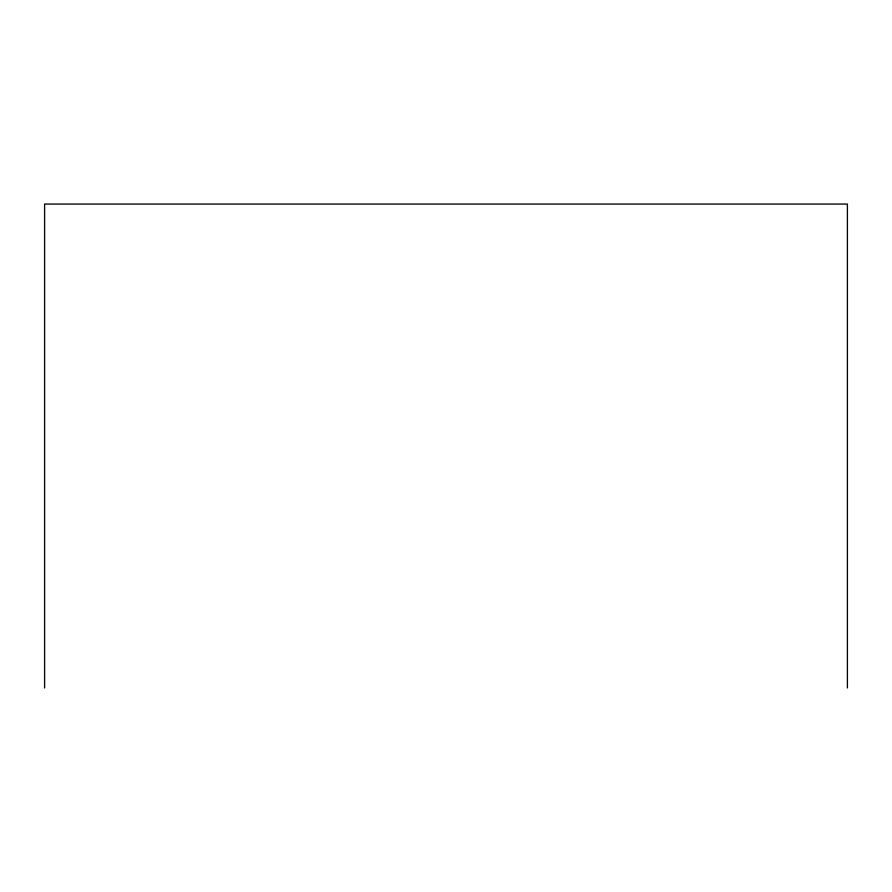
<?xml version="1.0" encoding="UTF-8"?>
<svg xmlns="http://www.w3.org/2000/svg" width="892" height="892" viewBox="0 0 892 892"><rect width="100%" height="100%" fill="white"/><g stroke="black" fill="none" stroke-linecap="round" stroke-linejoin="round"><path stroke-width="1.34" d="M847.4 687.944L847.4 204.056L44.6 204.056L44.6 687.944"/></g></svg>
